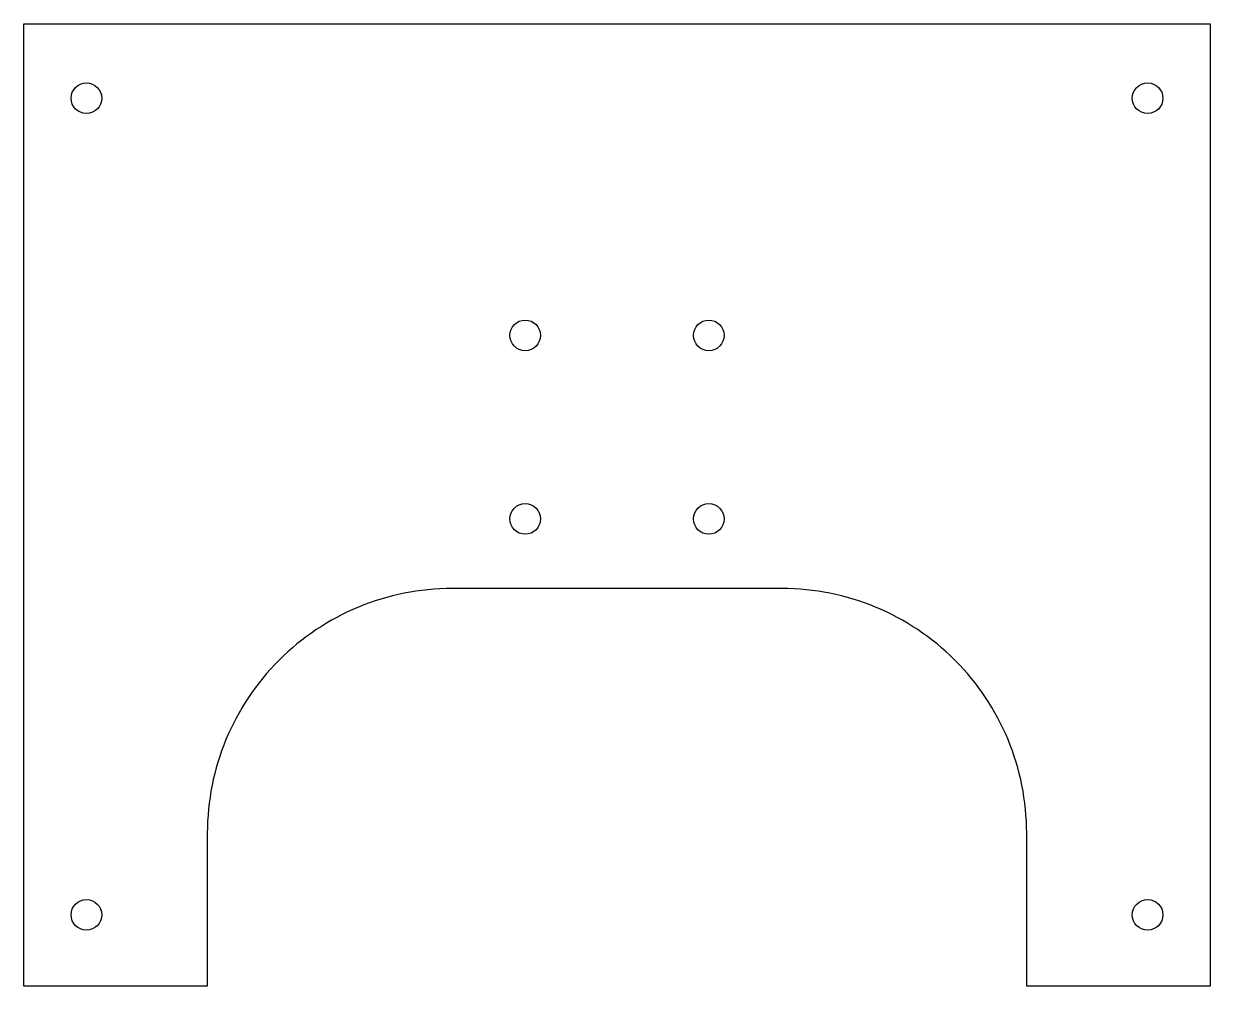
# Model space of a CAD drawing. Header units: inches. Extents: x -10.19 to -0.5, y -7.44 to 0.42.
import ezdxf

# ---------------------------------------------------------------- set-up
doc = ezdxf.new("R2010")
doc.units = ezdxf.units.IN
doc.layers.get('0').update_dxf_attribs({"linetype": 'CONTINUOUS'})

msp = doc.modelspace()

# ---------------------------------------------------------------- linework, layer by layer
msp.add_lwpolyline([(-0.5, 0.4218), (-0.5, -7.443), (-2, -7.443), (-2, -6.193, 0.414214), (-4, -4.193), (-6.6942, -4.193, 0.414214), (-8.6942, -6.193), (-8.6942, -7.443), (-10.1942, -7.443), (-10.1942, 0.4218)], format="xyb", close=True)
for centre in [(-9.6822, -0.1869), (-1.0121, -0.1869), (-6.0971, -2.1246), (-4.5971, -2.1246), (-6.0971, -3.6246), (-4.5971, -3.6246), (-9.6822, -6.8596), (-1.0121, -6.8596)]:
    msp.add_circle(centre, 0.125)

doc.saveas('drawing.dxf')
